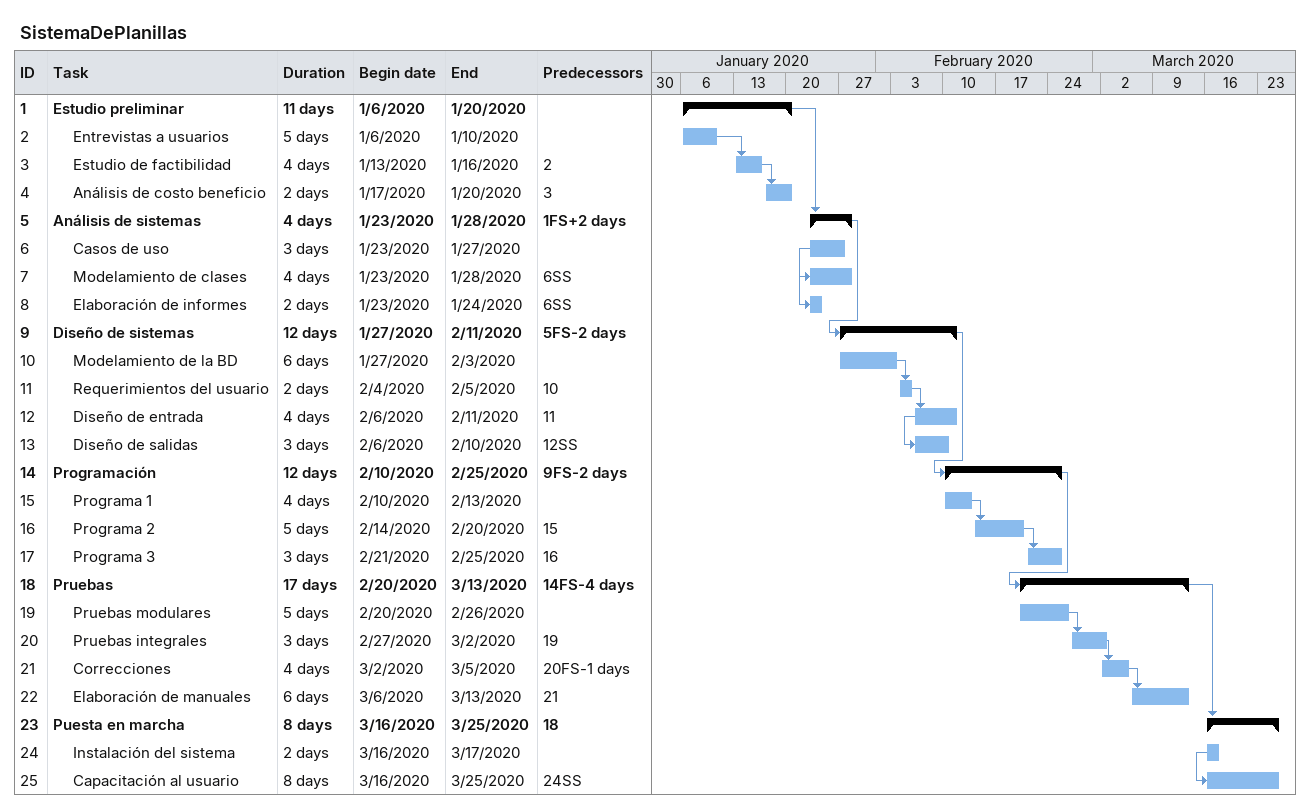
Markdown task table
SistemaDePlanillas

| ID | Level | Task | Duration | Start | Finish | Predecessors |
|---|---|---|---|---|---|---|
| 1 | 1 | **Estudio preliminar** | 11d | 2020-01-06 | 2020-01-20 |  |
| 2 | 2 | Entrevistas a usuarios | 5d | 2020-01-06 | 2020-01-10 |  |
| 3 | 2 | Estudio de factibilidad | 4d | 2020-01-13 | 2020-01-16 | 2 |
| 4 | 2 | Análisis de costo beneficio | 2d | 2020-01-17 | 2020-01-20 | 3 |
| 5 | 1 | **Análisis de sistemas** | 4d | 2020-01-23 | 2020-01-28 | 1FS+2d |
| 6 | 2 | Casos de uso | 3d | 2020-01-23 | 2020-01-27 |  |
| 7 | 2 | Modelamiento de clases | 4d | 2020-01-23 | 2020-01-28 | 6SS |
| 8 | 2 | Elaboración de informes | 2d | 2020-01-23 | 2020-01-24 | 6SS |
| 9 | 1 | **Diseño de sistemas** | 12d | 2020-01-27 | 2020-02-11 | 5FS-2d |
| 10 | 2 | Modelamiento de la BD | 6d | 2020-01-27 | 2020-02-03 |  |
| 11 | 2 | Requerimientos del usuario | 2d | 2020-02-04 | 2020-02-05 | 10 |
| 12 | 2 | Diseño de entrada | 4d | 2020-02-06 | 2020-02-11 | 11 |
| 13 | 2 | Diseño de salidas | 3d | 2020-02-06 | 2020-02-10 | 12SS |
| 14 | 1 | **Programación** | 12d | 2020-02-10 | 2020-02-25 | 9FS-2d |
| 15 | 2 | Programa 1 | 4d | 2020-02-10 | 2020-02-13 |  |
| 16 | 2 | Programa 2 | 5d | 2020-02-14 | 2020-02-20 | 15 |
| 17 | 2 | Programa 3 | 3d | 2020-02-21 | 2020-02-25 | 16 |
| 18 | 1 | **Pruebas** | 17d | 2020-02-20 | 2020-03-13 | 14FS-4d |
| 19 | 2 | Pruebas modulares | 5d | 2020-02-20 | 2020-02-26 |  |
| 20 | 2 | Pruebas integrales | 3d | 2020-02-27 | 2020-03-02 | 19 |
| 21 | 2 | Correcciones | 4d | 2020-03-02 | 2020-03-05 | 20FS-1d |
| 22 | 2 | Elaboración de manuales | 6d | 2020-03-06 | 2020-03-13 | 21 |
| 23 | 1 | **Puesta en marcha** | 8d | 2020-03-16 | 2020-03-25 | 18 |
| 24 | 2 | Instalación del sistema | 2d | 2020-03-16 | 2020-03-17 |  |
| 25 | 2 | Capacitación al usuario | 8d | 2020-03-16 | 2020-03-25 | 24SS |
